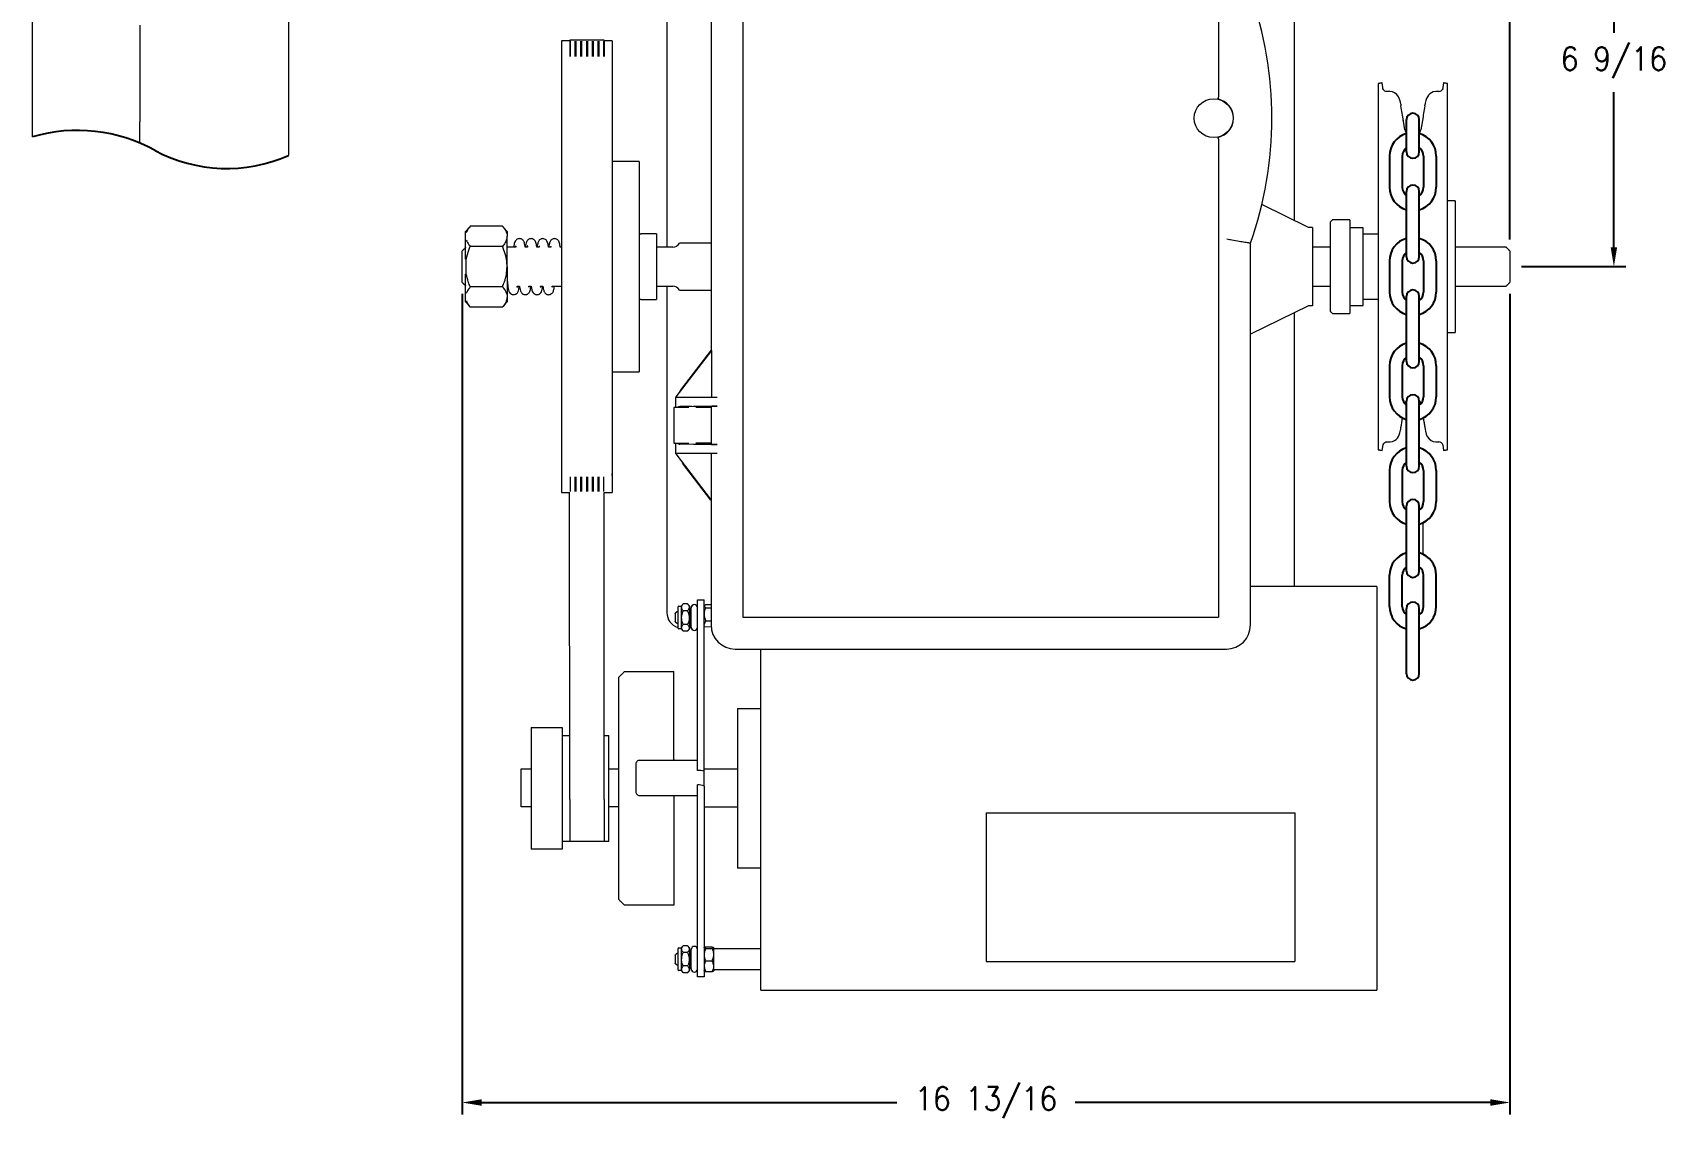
# Model space of a CAD drawing. Extents: x 2.2 to 51.7, y 8.3 to 42.6.
# Drawn here: x 3.73 to 29.89, y 8.32 to 26.03 of the extents above; entities that cross this region are included whole.
import ezdxf

# ---------------------------------------------------------------- set-up
doc = ezdxf.new("R2010")
doc.units = 0
doc.header["$LTSCALE"] = 0.5
doc.header["$MEASUREMENT"] = 0
doc.layers.get('Defpoints').update_dxf_attribs({"linetype": 'CONTINUOUS'})
doc.layers.add('DIM', color=1, linetype='CONTINUOUS')
doc.layers.add('OBJ', color=3, linetype='CONTINUOUS')
doc.styles.add('ROMANS', font='romans.shx', dxfattribs={"width": 0.9, "height": 0.375})
doc.dimstyles.new('GENIE', dxfattribs={"dimscale": 2, "dimtxt": 0.25, "dimasz": 0.156, "dimexe": 0.095, "dimexo": 0.0925, "dimgap": 0.095, "dimtad": 0, "dimtih": 1, "dimtoh": 1, "dimdec": 5, "dimzin": 4, "dimdsep": 46, "dimlunit": 5, "dimtxsty": 'ROMANS', "dimcen": 0.045, "dimadec": 0, "dimazin": 0, "dimtfac": 1, "dimtdec": 5, "dimtofl": 0, "dimtmove": 0, "dimatfit": 3, "dimfxl": 0, "dimfrac": 2, "dimtolj": 1, "dimtzin": 4, "dimarcsym": 0})

# ---------------------------------------------------------------- blocks, each defined once
blk = doc.blocks.new('*D35')
at = {"layer": 'Defpoints', "color": 0}
for p in [(27.409, 41.064), (3.727, 31.198), (27.409, 22.531)]:
    blk.add_point(p, dxfattribs=at)
at = {"layer": 'DIM', "color": 0, "lineweight": -2}
for p, q in [((3.727, 31.383), (3.727, 41.254)), ((27.409, 22.716), (27.409, 41.254)), ((4.039, 41.064), (13.329, 41.064)), ((27.097, 41.064), (17.807, 41.064))]:
    blk.add_line(p, q, dxfattribs=at)
at = {"layer": 'DIM', "color": 0}
for points in [[(4.039, 41.116), (4.039, 41.012), (3.727, 41.064)], [(27.097, 41.116), (27.097, 41.012), (27.409, 41.064)]]:
    blk.add_solid(points, dxfattribs=at)
at = {"layer": 'DIM', "color": 0, "insert": (15.568, 41.064), "char_height": 0.375, "attachment_point": 5, "style": 'ROMANS'}
blk.add_mtext('\\A1;21 TYPICAL\\PMIN. SIDE ROOM', dxfattribs=at)
blk = doc.blocks.new('*D36')
at = {"layer": 'Defpoints', "color": 0}
for p in [(26.927, 28.821), (27.409, 22.279), (29.076, 22.279)]:
    blk.add_point(p, dxfattribs=at)
at = {"layer": 'DIM', "color": 0, "lineweight": -2}
for p, q in [((27.112, 28.821), (29.266, 28.821)), ((29.076, 28.509), (29.076, 26.026)), ((29.076, 22.591), (29.076, 25.074)), ((27.594, 22.279), (29.266, 22.279))]:
    blk.add_line(p, q, dxfattribs=at)
at = {"layer": 'DIM', "color": 0}
for points in [[(29.024, 28.509), (29.128, 28.509), (29.076, 28.821)], [(29.024, 22.591), (29.128, 22.591), (29.076, 22.279)]]:
    blk.add_solid(points, dxfattribs=at)
at = {"layer": 'DIM', "color": 0, "insert": (29.076, 25.55), "char_height": 0.375, "attachment_point": 5, "style": 'ROMANS'}
blk.add_mtext('\\A1;6 9/16', dxfattribs=at)
blk = doc.blocks.new('*D37')
at = {"layer": 'Defpoints', "color": 0}
for p in [(10.613, 22.027), (27.409, 22.027), (10.613, 8.879)]:
    blk.add_point(p, dxfattribs=at)
at = {"layer": 'DIM', "color": 0, "lineweight": -2}
for p, q in [((10.613, 21.842), (10.613, 8.689)), ((27.409, 21.842), (27.409, 8.689)), ((10.925, 8.879), (17.583, 8.879)), ((27.097, 8.879), (20.438, 8.879))]:
    blk.add_line(p, q, dxfattribs=at)
at = {"layer": 'DIM', "color": 0}
for points in [[(10.925, 8.931), (10.925, 8.827), (10.613, 8.879)], [(27.097, 8.931), (27.097, 8.827), (27.409, 8.879)]]:
    blk.add_solid(points, dxfattribs=at)
at = {"layer": 'DIM', "color": 0, "insert": (19.011, 8.879), "char_height": 0.375, "attachment_point": 5, "style": 'ROMANS'}
blk.add_mtext('\\A1;16 13/16', dxfattribs=at)

msp = doc.modelspace()

# ---------------------------------------------------------------- linework, layer by layer
at = {"layer": 'OBJ', "linetype": 'Continuous', "lineweight": 15}
for p, q in [((15.114075, 32.659228), (15.114075, 16.659228)), ((22.739074, 32.659228), (22.739074, 24.996477)), ((13.895065, 28.321928), (13.895065, 22.590622)), ((14.603165, 28.384228), (14.603165, 20.930503)), ((23.958065, 23.016307), (23.958065, 28.321928)), ((12.207265, 25.901122), (12.207265, 18.673533)), ((12.336765, 25.901059), (12.335765, 25.901122)), ((12.336765, 25.909665), (12.336765, 25.645317)), ((12.888765, 25.909665), (12.888765, 25.645317)), ((13.016265, 25.901122), (13.016265, 18.667351)), ((12.207265, 25.894726), (12.207265, 25.8954)), ((12.343266, 25.895903), (12.343266, 25.645317)), ((12.419264, 25.895903), (12.419264, 25.645317)), ((12.435266, 25.895903), (12.435266, 25.645317)), ((12.511264, 25.895903), (12.511264, 25.645317)), ((12.527266, 25.895903), (12.527266, 25.645317)), ((12.603264, 25.895903), (12.603264, 25.645317)), ((12.619266, 25.895903), (12.619266, 25.645317)), ((12.695264, 25.895903), (12.695264, 25.645317)), ((12.711266, 25.895903), (12.711266, 25.645317)), ((12.787264, 25.895903), (12.787264, 25.645317)), ((12.803266, 25.895903), (12.803266, 25.645317)), ((12.879264, 25.895903), (12.879264, 25.645317)), ((25.361265, 25.223622), (25.297066, 25.213453)), ((25.297066, 25.213454), (25.297066, 23.83298)), ((25.297066, 25.213453), (25.297066, 24.091933)), ((25.378956, 25.111929), (25.361265, 25.223622)), ((26.346265, 25.223622), (26.328867, 25.113772)), ((26.410465, 25.213453), (26.346265, 25.223622)), ((26.410465, 19.34379), (26.410465, 25.213454)), ((26.410465, 19.34379), (26.410465, 25.213453)), ((25.479237, 25.086732), (25.435999, 25.086732)), ((25.658547, 24.88431), (25.662942, 24.856685)), ((26.044588, 24.856685), (26.048984, 24.88431)), ((26.271476, 25.086732), (26.228293, 25.086732)), ((25.724329, 24.470827), (25.691064, 24.680855)), ((26.016271, 24.679622), (25.983201, 24.470827)), ((25.751265, 24.427901), (25.744504, 24.43392)), ((25.963026, 24.43392), (25.956265, 24.427902)), ((22.739074, 24.321978), (22.739074, 16.659228)), ((25.297066, 24.091933), (25.297066, 19.34379)), ((13.449265, 23.966122), (13.449265, 20.591122)), ((25.297066, 23.83298), (25.297066, 19.34379)), ((26.533765, 23.33434), (26.533765, 23.067217)), ((24.178368, 22.908588), (23.431307, 23.273871)), ((24.843765, 23.028622), (24.843765, 21.528622)), ((26.533765, 23.067217), (26.533765, 22.389281)), ((10.668065, 22.814547), (10.668065, 22.841122)), ((10.668065, 22.694547), (10.668065, 22.814547)), ((11.258065, 22.928141), (10.743065, 22.928141)), ((11.333065, 22.841122), (11.333065, 22.765761)), ((11.333065, 22.278622), (11.333065, 22.765761)), ((13.729265, 22.803622), (13.729265, 22.517258)), ((24.244203, 22.908588), (24.178368, 22.908588)), ((24.244203, 22.908588), (24.244203, 21.648655)), ((24.533765, 21.558622), (24.533765, 22.998622)), ((25.058765, 21.655121), (25.058765, 22.902122)), ((25.058765, 22.803622), (25.058765, 22.902122)), ((10.613065, 22.278622), (10.613065, 22.530622)), ((10.668065, 22.398622), (10.668065, 22.694547)), ((11.258065, 22.603381), (10.743065, 22.603381)), ((13.729265, 22.517258), (13.729265, 22.039986)), ((23.249984, 16.534228), (23.249984, 22.657357)), ((27.408765, 22.530622), (27.408765, 22.026621)), ((10.613065, 22.026621), (10.613065, 22.278622)), ((10.673065, 22.401), (10.673065, 22.278622)), ((10.673065, 22.278622), (10.673065, 22.158532)), ((11.333065, 22.278622), (11.333065, 21.791482)), ((26.533765, 22.389281), (26.533765, 21.910767)), ((10.668065, 21.862696), (10.668065, 22.158622)), ((13.729265, 22.039986), (13.729265, 21.753622)), ((10.668065, 21.742697), (10.668065, 21.862696)), ((10.668065, 21.716122), (10.668065, 21.742697)), ((11.258065, 21.953862), (10.743065, 21.953862)), ((11.333065, 21.791482), (11.333065, 21.716122)), ((13.895065, 21.966622), (13.895065, 16.733677)), ((25.058765, 21.672816), (25.058765, 21.753622)), ((26.533765, 21.910767), (26.533765, 21.355508)), ((11.258065, 21.629102), (10.743065, 21.629102)), ((24.178368, 21.648655), (23.249984, 21.194713)), ((23.958065, 17.150039), (23.958065, 21.540936)), ((24.244203, 21.648655), (24.178368, 21.648655)), ((26.533765, 21.355508), (26.533765, 21.222903)), ((14.608721, 20.934228), (14.039962, 20.193207)), ((14.147225, 20.33647), (14.605327, 20.93332)), ((14.603661, 20.93332), (14.604358, 20.934228)), ((14.603661, 20.934228), (14.603661, 20.93332)), ((14.607643, 20.934228), (14.603661, 20.934228)), ((14.605327, 20.93332), (14.603661, 20.93332)), ((14.608721, 20.934228), (14.607643, 20.934228)), ((14.608721, 20.934228), (14.608721, 20.184228)), ((14.033165, 20.184228), (14.033165, 20.021728)), ((14.033165, 20.184228), (14.059298, 20.184228)), ((14.039962, 20.193207), (14.039962, 20.184228)), ((14.059298, 20.184228), (14.700986, 20.184228)), ((14.114231, 20.294557), (14.146752, 20.33647)), ((14.146752, 20.335831), (14.114231, 20.293443)), ((14.114231, 20.293443), (14.114231, 20.294557)), ((14.146752, 20.335831), (14.147225, 20.33647)), ((14.146752, 20.33647), (14.146752, 20.335831)), ((14.147225, 20.33647), (14.146752, 20.33647)), ((14.246127, 20.021728), (14.008165, 20.021728)), ((14.103596, 20.035388), (14.700986, 20.041316)), ((14.603165, 20.036973), (14.321064, 20.034228)), ((14.603165, 20.021728), (14.357656, 20.021728)), ((14.607643, 20.039212), (14.603165, 20.036973)), ((14.603165, 20.036973), (14.603165, 19.431483)), ((25.72362, 20.081941), (25.724329, 20.086417)), ((25.744504, 20.123324), (25.751422, 20.129482)), ((25.956108, 20.129481), (25.963026, 20.123324)), ((25.983201, 20.086417), (25.98391, 20.081941)), ((25.658547, 19.672934), (25.662942, 19.700559)), ((26.044588, 19.700559), (26.048984, 19.672934)), ((14.008165, 19.446728), (14.246127, 19.446728)), ((14.033165, 19.446728), (14.033165, 19.284228)), ((14.700986, 19.42714), (14.103596, 19.433068)), ((14.321064, 19.434228), (14.603165, 19.431483)), ((14.603165, 19.446728), (14.357656, 19.446728)), ((14.603165, 19.431483), (14.607643, 19.429243)), ((25.361265, 19.333622), (25.375265, 19.422015)), ((25.435999, 19.470512), (25.479237, 19.470512)), ((26.228293, 19.470512), (26.271476, 19.470512)), ((26.332261, 19.42204), (26.346265, 19.333622)), ((14.059298, 19.284228), (14.033165, 19.284228)), ((14.039454, 19.275862), (14.039454, 19.284228)), ((14.039454, 19.275862), (14.602438, 18.534228)), ((14.700986, 19.284228), (14.059298, 19.284228)), ((14.599772, 18.534228), (14.146752, 19.131003)), ((14.607995, 18.534228), (14.607995, 19.284228)), ((25.297066, 19.34379), (25.361265, 19.333622)), ((26.346265, 19.333622), (26.410465, 19.34379)), ((12.343266, 18.911927), (12.343266, 18.672553)), ((12.419264, 18.911927), (12.419264, 18.672553)), ((12.435266, 18.911927), (12.435266, 18.672553)), ((12.511264, 18.911927), (12.511264, 18.672553)), ((12.527266, 18.911927), (12.527266, 18.672553)), ((12.603264, 18.911927), (12.603264, 18.672553)), ((12.619266, 18.911927), (12.619266, 18.672553)), ((12.695264, 18.911927), (12.695264, 18.672553)), ((12.711266, 18.911927), (12.711266, 18.672553)), ((12.787264, 18.911927), (12.787264, 18.672553)), ((12.803266, 18.911927), (12.803266, 18.672553)), ((12.879264, 18.911927), (12.879264, 18.672553)), ((12.207265, 18.673533), (12.207935, 18.673533)), ((12.207265, 18.672858), (12.207935, 18.673533)), ((12.207265, 18.673533), (12.207265, 18.672858)), ((12.207265, 18.672858), (12.207265, 18.667351)), ((12.207265, 18.667351), (12.207265, 18.661843)), ((12.207265, 18.662518), (12.207265, 18.656122)), ((12.207265, 18.661843), (12.207935, 18.662518)), ((12.336765, 13.736539), (12.335761, 18.656123)), ((12.335765, 18.656122), (12.336765, 18.656184)), ((12.888761, 13.736539), (12.888761, 18.656123)), ((13.016265, 18.667351), (13.016265, 18.656122)), ((14.599772, 18.534228), (14.602438, 18.534228)), ((14.607995, 18.534228), (14.602438, 18.534228)), ((14.603165, 18.534228), (14.603165, 16.534228)), ((25.276065, 17.150039), (25.276065, 11.716844)), ((14.068567, 16.81575), (14.068567, 16.492737)), ((14.126059, 16.835749), (14.126059, 16.472737)), ((14.226064, 16.870716), (14.156059, 16.870716)), ((14.226064, 16.759221), (14.156059, 16.759221)), ((14.256063, 16.835749), (14.256063, 16.472737)), ((14.283463, 16.499743), (14.283463, 16.808743)), ((14.283463, 16.499744), (14.283463, 16.808742)), ((14.386461, 14.203206), (14.386461, 16.937735)), ((14.491065, 14.188999), (14.491065, 16.937735)), ((14.521064, 16.862068), (14.603141, 16.862068)), ((14.521064, 16.810719), (14.603141, 16.810719)), ((14.026064, 16.719243), (14.026064, 16.589243)), ((14.226064, 16.542747), (14.156059, 16.542747)), ((14.256063, 16.500779), (14.283463, 16.500779)), ((14.49848, 16.507269), (14.605369, 16.509945)), ((14.521064, 16.602893), (14.603141, 16.602893)), ((15.114075, 16.659228), (22.739074, 16.659228)), ((14.226064, 16.43777), (14.156059, 16.43777)), ((14.989075, 16.148319), (22.864075, 16.148319)), ((15.401065, 10.680038), (15.401065, 16.148319)), ((14.006859, 14.380281), (14.006859, 15.79004)), ((13.116864, 15.690039), (13.116864, 14.933137)), ((15.026061, 15.19504), (15.026061, 12.63504)), ((13.116864, 14.933137), (13.116864, 12.14004)), ((11.716258, 14.890039), (11.716258, 14.24851)), ((12.216261, 14.890039), (12.216261, 14.24851)), ((12.335761, 14.765038), (12.336765, 14.764977)), ((12.966266, 13.065038), (12.966266, 14.765038)), ((15.401064, 10.680036), (15.401064, 14.828609)), ((11.56106, 13.7491), (11.56106, 14.22754)), ((11.716258, 14.24851), (11.716258, 12.94004)), ((12.216261, 14.24851), (12.216261, 12.94004)), ((13.396067, 14.304245), (13.396067, 13.8709)), ((14.386461, 14.364016), (13.456066, 14.364016)), ((14.006859, 14.380281), (14.006859, 14.364016)), ((14.491065, 14.22754), (15.026061, 14.22754)), ((14.491065, 13.954894), (14.491065, 14.188999)), ((13.396067, 13.8709), (13.396067, 13.861784)), ((14.386461, 10.892344), (14.386461, 13.969173)), ((14.491065, 13.950334), (14.491065, 13.954894)), ((14.491065, 13.950334), (14.491065, 10.892344)), ((11.56106, 13.61771), (11.56106, 13.7491)), ((11.716258, 13.61771), (11.56106, 13.61771)), ((12.336765, 13.736539), (12.336765, 13.065038)), ((12.888761, 13.736539), (12.888761, 13.065038)), ((13.116864, 13.61771), (12.966266, 13.61771)), ((13.456066, 13.802012), (14.386461, 13.802012)), ((14.006859, 13.802012), (14.006859, 12.040038)), ((14.491065, 13.61771), (15.026061, 13.61771)), ((19.013565, 13.521136), (23.963565, 13.521136)), ((19.013565, 13.521136), (19.013565, 13.044237)), ((23.963565, 13.521136), (23.963565, 13.044237)), ((12.336765, 13.065102), (12.335761, 13.065038)), ((19.013565, 13.044237), (19.013565, 11.137929)), ((23.963565, 13.044237), (23.963565, 11.137929)), ((25.276065, 11.716844), (25.276065, 10.680038)), ((14.068567, 11.337342), (14.068567, 11.176536)), ((14.126059, 11.357342), (14.126059, 11.176623)), ((14.226064, 11.39234), (14.156059, 11.39234)), ((14.226064, 11.284901), (14.156059, 11.284901)), ((14.256063, 11.357342), (14.256063, 11.176623)), ((14.283463, 11.021336), (14.283463, 11.330334)), ((14.521064, 11.374726), (14.617061, 11.374726)), ((14.521064, 11.349363), (14.617061, 11.349363)), ((14.64706, 11.247552), (14.64706, 11.357342)), ((14.026064, 11.240836), (14.026064, 11.110834)), ((14.068567, 11.176536), (14.068567, 11.014329)), ((14.126059, 11.176623), (14.126059, 10.994329)), ((14.226064, 11.068396), (14.156059, 11.068396)), ((14.256063, 11.176623), (14.256063, 10.994329)), ((14.521064, 11.150474), (14.617061, 11.150474)), ((14.64706, 10.994329), (14.64706, 11.247552)), ((14.226064, 10.959331), (14.156059, 10.959331)), ((14.521064, 10.976945), (14.617061, 10.976945))]:
    msp.add_line(p, q, dxfattribs=at)
at = {"layer": 'OBJ', "lineweight": 15}
for p, q in [((7.826531, 28.325924), (7.826531, 24.061712)), ((3.72652, 24.361387), (3.72652, 26.820593)), ((5.446532, 26.151078), (5.446532, 24.599799)), ((5.446532, 24.25986), (5.446532, 24.599799)), ((26.018515, 17.668185), (26.018515, 18.174442))]:
    msp.add_line(p, q, dxfattribs=at)
at = {"layer": 'OBJ'}
for p, q in [((25.751265, 24.118813), (25.751265, 24.636464)), ((25.956265, 24.118813), (25.956265, 24.636464)), ((25.478765, 24.051313), (25.478765, 23.551313)), ((25.683765, 24.051313), (25.683765, 23.551313)), ((26.023765, 24.051313), (26.023765, 23.551313)), ((26.228765, 24.051313), (26.228765, 23.551313)), ((25.751265, 22.438813), (25.751265, 23.483813)), ((25.956265, 22.438813), (25.956265, 23.483813)), ((25.478765, 22.371313), (25.478765, 21.871313)), ((25.683765, 22.371313), (25.683765, 21.871313)), ((26.023765, 22.371313), (26.023765, 21.871313)), ((26.228765, 22.371313), (26.228765, 21.871313)), ((25.751265, 20.758813), (25.751265, 21.803813)), ((25.956265, 20.758813), (25.956265, 21.803813)), ((25.478765, 20.691313), (25.478765, 20.191313)), ((25.683765, 20.691313), (25.683765, 20.191313)), ((26.023765, 20.691313), (26.023765, 20.191313)), ((26.228765, 20.691313), (26.228765, 20.191313)), ((25.751265, 19.078813), (25.751265, 20.123813)), ((25.956265, 19.078813), (25.956265, 20.123813)), ((25.478765, 19.011313), (25.478765, 18.588622)), ((25.683765, 19.011313), (25.683765, 18.588622)), ((26.023765, 19.011313), (26.023765, 18.588622)), ((26.228765, 19.011313), (26.228765, 18.588622)), ((25.478765, 18.588622), (25.478765, 18.511313)), ((25.683765, 18.588622), (25.683765, 18.511313)), ((26.023765, 18.588622), (26.023765, 18.511313)), ((26.228765, 18.588622), (26.228765, 18.511313)), ((25.751265, 17.398813), (25.751265, 18.443813)), ((25.956265, 17.398813), (25.956265, 18.443813)), ((25.478765, 16.831313), (25.478765, 17.331313)), ((25.683765, 16.831313), (25.683765, 17.331313)), ((26.023765, 16.831313), (26.023765, 17.331313)), ((26.228765, 16.831313), (26.228765, 17.331313)), ((25.751265, 15.753813), (25.751265, 16.798813)), ((25.956265, 15.753813), (25.956265, 16.798813))]:
    msp.add_line(p, q, dxfattribs=at)
at = {"layer": 'OBJ', "linetype": 'Continuous', "lineweight": 15, "flags": 128}
for points in [[(25.436064, 25.08782), (25.422393, 25.088144), (25.405234, 25.094677), (25.392954, 25.103739), (25.384596, 25.11351), (25.379434, 25.122536), (25.376815, 25.12914), (25.375906, 25.132145), (25.375493, 25.133743), (25.375227, 25.134897), (25.375103, 25.135494), (25.375108, 25.135466)], [(25.658544, 24.884343), (25.653269, 24.914059), (25.638834, 24.965821), (25.622276, 25.000992), (25.594998, 25.037057), (25.560053, 25.064562), (25.526654, 25.079436), (25.486966, 25.086542), (25.479231, 25.085885)], [(26.228307, 25.085741), (26.220164, 25.086522), (26.181564, 25.079651), (26.15011, 25.066079), (26.124117, 25.047901), (26.102831, 25.026242), (26.085593, 25.00157), (26.071397, 24.972733), (26.060412, 24.940018), (26.051427, 24.899056), (26.048986, 24.884343)], [(25.479243, 19.471501), (25.487366, 19.470722), (25.525966, 19.477593), (25.557421, 19.491164), (25.583414, 19.509343), (25.604699, 19.531002), (25.621937, 19.555674), (25.636134, 19.584511), (25.647119, 19.617226), (25.656103, 19.658188), (25.658544, 19.672901)], [(26.019867, 19.855106), (26.030252, 19.790317), (26.044588, 19.700559)], [(26.048986, 19.672901), (26.054261, 19.643185), (26.068696, 19.591423), (26.085254, 19.556252), (26.112533, 19.520186), (26.147478, 19.492682), (26.180876, 19.477808), (26.220565, 19.470702), (26.228318, 19.471361)], [(25.375183, 19.422187), (25.375129, 19.421878), (25.37546, 19.423362), (25.375991, 19.425406), (25.376997, 19.428647), (25.380636, 19.437149), (25.388214, 19.448474), (25.403517, 19.461565), (25.42281, 19.469189), (25.43607, 19.469551)], [(25.378942, 19.445317), (25.377855, 19.438385), (25.3753, 19.423083)]]:
    msp.add_lwpolyline(points, dxfattribs=at)
at = {"layer": 'OBJ', "linetype": 'Continuous', "lineweight": 15}
msp.add_circle((22.661584, 24.659228), 0.3125, dxfattribs=at)
for centre, radius, start, end in [((17.58222, 24.659228), 6.010909, 340.5466288, 19.4533712), ((26.273219, 25.147982), 0.060511, 268.149625, 345.5508129), ((22.661584, 24.659228), 0.31504, 282.5866872, 77.4133128), ((-0.142942, 20.659751), 26.144941, 8.7108336, 9.2374086), ((43.692982, 21.947972), 17.886486, 170.640957, 171.4106626), ((25.78606, 24.480604), 0.0625, 189, 228.3263491), ((25.921471, 24.480604), 0.0625, 311.6736509, 351), ((13.480515, 22.834872), 0.03125, 180, 270), ((13.988065, 22.715622), 0.125, 270, 330), ((13.480515, 21.722372), 0.03125, 90, 180), ((13.988065, 21.841622), 0.125, 30, 90), ((25.78606, 20.07664), 0.0625, 131.6736509, 171), ((25.921471, 20.07664), 0.0625, 9, 48.3263491), ((18.891372, 20.837474), 6.866312, 350.4709899, 351.7768324), ((-72.532967, 35.478155), 99.455363, 350.8720354, 350.96220388), ((34.309192, 21.059735), 8.375586, 188.2666971, 189.3376575), ((26.273231, 19.409169), 0.06052, 12.081705, 91.8483837), ((14.088562, 16.81575), 0.02, 90, 180), ((14.334962, 16.808743), 0.0515, 0, 180), ((14.334962, 16.808743), 0.0515, 118.5704506, 180), ((14.145065, 16.733678), 0.25, 180, 252.1816636), ((14.088562, 16.492737), 0.02, 180, 270), ((14.334962, 16.499743), 0.0515, 180, 241.5933844), ((14.334962, 16.499743), 0.0515, 180, 0), ((14.989075, 16.534228), 0.385909, 180, 270), ((22.864075, 16.534228), 0.385909, 270, 0), ((13.455943, 14.30414), 0.059876, 89.8823036, 179.8999145), ((14.403183, 13.934122), 0.269603, 70.9756734, 93.5559462), ((14.402819, 13.698723), 0.270944, 70.992058, 93.6143477), ((13.455943, 13.861888), 0.059876, 180.1000855, 270.1176964), ((14.088562, 11.337342), 0.02, 90, 180), ((14.334962, 11.330335), 0.0515, 0, 180), ((14.088562, 11.014329), 0.02, 180, 270), ((14.334962, 11.021335), 0.0515, 180, 0)]:
    msp.add_arc(centre, radius, start, end, dxfattribs=at)
at = {"layer": 'OBJ'}
for centre, radius, start, end in [((25.853765, 24.636464), 0.1025, 0, 180), ((4.443241, 21.883178), 2.579769, 61.097746, 106.1303566), ((25.853765, 24.051313), 0.375, 105.8627163, 180), ((25.853765, 24.051313), 0.375, 0, 74.1372837), ((6.83973, 26.278418), 2.426429, 241.7187298, 293.9969899), ((25.853765, 24.051313), 0.17, 127.0808356, 180), ((25.853765, 24.118813), 0.1025, 180, 0), ((25.853765, 24.051313), 0.17, 0, 52.9191644), ((25.853765, 23.551313), 0.375, 180, 254.1372837), ((25.853765, 23.551313), 0.17, 180, 232.9191644), ((25.853765, 23.483813), 0.1025, 0, 180), ((25.853765, 23.551313), 0.375, 285.8627163, 0), ((25.853765, 23.551313), 0.17, 307.0808356, 0), ((25.853765, 22.371313), 0.375, 105.8627163, 180), ((25.853765, 22.371313), 0.17, 127.0808356, 180), ((25.853765, 22.371313), 0.375, 0, 74.1372837), ((25.853765, 22.371313), 0.17, 0, 52.9191644), ((25.853765, 22.438813), 0.1025, 180, 0), ((25.853765, 21.871313), 0.375, 180, 254.1372837), ((25.853765, 21.871313), 0.17, 180, 232.9191644), ((25.853765, 21.803813), 0.1025, 0, 180), ((25.853765, 21.871313), 0.375, 285.8627163, 0), ((25.853765, 21.871313), 0.17, 307.0808356, 0), ((25.853765, 20.691313), 0.375, 105.8627163, 180), ((25.853765, 20.691313), 0.375, 0, 74.1372837), ((25.853765, 20.691313), 0.17, 127.0808356, 180), ((25.853765, 20.758813), 0.1025, 180, 0), ((25.853765, 20.691313), 0.17, 0, 52.9191644), ((25.853765, 20.191313), 0.375, 180, 254.1372837), ((25.853765, 20.191313), 0.17, 180, 232.9191644), ((25.853765, 20.123813), 0.1025, 0, 180), ((25.853765, 20.191313), 0.375, 285.8627163, 0), ((25.853765, 20.191313), 0.17, 307.0808356, 0), ((25.853765, 19.011313), 0.375, 105.8627163, 180), ((25.853765, 19.011313), 0.375, 0, 74.1372837), ((25.853765, 19.011313), 0.17, 127.0808356, 180), ((25.853765, 19.011313), 0.17, 0, 52.9191644), ((25.853765, 19.078813), 0.1025, 180, 0), ((25.853765, 18.511313), 0.375, 180, 254.1372837), ((25.853765, 18.511313), 0.17, 180, 232.9191644), ((25.853765, 18.443813), 0.1025, 0, 180), ((25.853765, 18.511313), 0.375, 285.8627163, 0), ((25.853765, 18.511313), 0.17, 307.0808356, 0), ((25.853765, 17.331313), 0.375, 105.8627163, 180), ((25.853765, 17.331313), 0.375, 0, 74.1372837), ((25.853765, 17.331313), 0.17, 127.0808356, 180), ((25.853765, 17.398813), 0.1025, 180, 0), ((25.853765, 17.331313), 0.17, 0, 52.9191644), ((25.853765, 16.831313), 0.375, 180, 254.1372837), ((25.853765, 16.831313), 0.17, 180, 232.9191644), ((25.853765, 16.798813), 0.1025, 0, 180), ((25.853765, 16.831313), 0.375, 285.8627163, 0), ((25.853765, 16.831313), 0.17, 307.0808356, 0), ((25.853765, 15.753813), 0.1025, 180, 0)]:
    msp.add_arc(centre, radius, start, end, dxfattribs=at)
at = {"layer": 'OBJ', "linetype": 'Continuous', "lineweight": 15}
for centre, major_axis, ratio, start_param, end_param in [((14.153165, 20.342452), (0.124992, 0.166179), 0.008384536, 1.869457154, 2.692490846), ((14.153165, 20.034226), (0.142, 0), 0.008726868, 0.001044726, 1.927383421), ((14.982586, 20.039155), (0.375, 0), 0.008726868, 2.420268055, 3.124139361), ((14.982586, 19.429301), (0.375, 0), 0.008726868, 3.159045946, 3.862917252), ((14.153165, 19.124311), (-0.124992, 0.167957), 0.008359396, 0.439495111, 1.262528803), ((15.798057, 22.278622), (3.587959, 3.619741), 0.03939763, 3.082542074, 3.101866948), ((15.798057, 22.278622), (3.587959, 3.619741), 0.03939763, 3.101866948, 3.121191823)]:
    msp.add_ellipse(centre, major_axis=major_axis, ratio=ratio, start_param=start_param, end_param=end_param, dxfattribs=at)
for points in [[(12.335765, 25.901122), (12.207265, 25.901122)], [(12.888765, 25.909665), (12.336765, 25.909665)], [(13.016265, 25.901122), (12.888765, 25.901122)], [(13.016994, 25.624953), (13.017127, 25.594531)], [(25.361265, 25.223622), (25.297066, 25.213454)], [(26.410465, 25.213454), (26.346265, 25.223622)], [(22.739074, 24.996477), (22.738964, 24.995474)], [(22.738964, 24.322981), (22.739074, 24.321978)], [(13.174265, 23.966122), (13.024265, 23.966122)], [(13.299265, 23.966122), (13.174265, 23.966122)], [(13.449265, 23.966122), (13.299265, 23.966122)], [(26.533765, 23.33434), (26.410465, 23.336493)], [(24.563765, 23.028622), (24.533765, 22.998622)], [(24.843765, 23.028622), (24.563765, 23.028622)], [(10.743065, 22.928141), (10.668065, 22.841122)], [(11.333065, 22.841122), (11.258065, 22.928141)], [(13.729265, 22.803622), (13.480515, 22.803622)], [(25.058765, 22.902122), (24.843765, 22.902122)], [(25.297066, 22.802122), (25.058765, 22.802122)], [(10.668065, 22.585622), (10.613065, 22.530622)], [(11.472932, 22.590622), (11.333065, 22.590622)], [(11.660454, 22.590622), (11.622065, 22.590622)], [(11.848, 22.590622), (11.80948, 22.590622)], [(12.036412, 22.590622), (11.996968, 22.590622)], [(12.207265, 22.590622), (12.184491, 22.590622)], [(13.988065, 22.590622), (13.729265, 22.590622)], [(14.603165, 22.653122), (14.096318, 22.653122)], [(23.249984, 22.657357), (23.245506, 22.658124)], [(24.533765, 22.590622), (24.244203, 22.590622)], [(27.348765, 22.590622), (26.533765, 22.590622)], [(27.408765, 22.530622), (27.348765, 22.590622)], [(10.613065, 22.026621), (10.668065, 21.971622)], [(27.348765, 21.966622), (27.408765, 22.026621)], [(10.668065, 21.716122), (10.743065, 21.629102)], [(11.258065, 21.629102), (11.333065, 21.716122)], [(11.493238, 21.966622), (11.532088, 21.966622)], [(11.681088, 21.966622), (11.719625, 21.966622)], [(11.868469, 21.966622), (11.907178, 21.966622)], [(12.055986, 21.966622), (12.207265, 21.966622)], [(13.480515, 21.753622), (13.729265, 21.753622)], [(13.729265, 21.966622), (13.988065, 21.966622)], [(14.096318, 21.904122), (14.603165, 21.904122)], [(24.244203, 21.966622), (24.533765, 21.966622)], [(25.058765, 21.755122), (25.297066, 21.755122)], [(26.533765, 21.966622), (27.348765, 21.966622)], [(24.533765, 21.558622), (24.563765, 21.528622)], [(24.563765, 21.528622), (24.843765, 21.528622)], [(24.843765, 21.655121), (25.058765, 21.655121)], [(26.410465, 21.220751), (26.533765, 21.222903)], [(13.024265, 20.591122), (13.174265, 20.591122)], [(13.174265, 20.591122), (13.299265, 20.591122)], [(13.299265, 20.591122), (13.449265, 20.591122)], [(14.008165, 20.021728), (14.008165, 19.446728)], [(25.297066, 19.34379), (25.361265, 19.333621)], [(26.346265, 19.333621), (26.410465, 19.34379)], [(13.017127, 18.964785), (13.016994, 18.934723)], [(13.016994, 18.932291), (13.017127, 18.962713)], [(12.207265, 18.656122), (12.335765, 18.656122)], [(12.888765, 18.656122), (13.016265, 18.656122)], [(25.276065, 17.150039), (23.249984, 17.150039)], [(14.026064, 16.719243), (14.056064, 16.749243)], [(14.056064, 16.749243), (14.068567, 16.749243)], [(14.08856, 16.835749), (14.126059, 16.835749)], [(14.126059, 16.835749), (14.157974, 16.872979)], [(14.224149, 16.872979), (14.256063, 16.835749)], [(14.256063, 16.773243), (14.283463, 16.773243)], [(14.386461, 16.937735), (14.491065, 16.937735)], [(14.491065, 16.835749), (14.502657, 16.849275)], [(14.056064, 16.559243), (14.026064, 16.589243)], [(14.068567, 16.559243), (14.056064, 16.559243)], [(14.126059, 16.472737), (14.08856, 16.472737)], [(14.157974, 16.435509), (14.126059, 16.472737)], [(14.256063, 16.472737), (14.224149, 16.435509)], [(13.116864, 15.690039), (13.216859, 15.79004)], [(13.216859, 15.79004), (14.006859, 15.79004)], [(15.026061, 15.19504), (15.401065, 15.19504)], [(11.716258, 14.890039), (12.216261, 14.890039)], [(12.216261, 14.765038), (12.335761, 14.765038)], [(12.888761, 14.765038), (12.966266, 14.765038)], [(11.56106, 14.22754), (11.716258, 14.22754)], [(12.966266, 14.22754), (13.116864, 14.22754)], [(12.216261, 12.94004), (11.716258, 12.94004)], [(12.335761, 13.065038), (12.216261, 13.065038)], [(12.888761, 13.065038), (12.336765, 13.065038)], [(12.427759, 13.065038), (12.426764, 13.065038)], [(12.519766, 13.065038), (12.518761, 13.065038)], [(12.611763, 13.065038), (12.610759, 13.065038)], [(12.703761, 13.065038), (12.702766, 13.065038)], [(12.795759, 13.065038), (12.794764, 13.065038)], [(12.966266, 13.065038), (12.886761, 13.065038)], [(15.401064, 12.63504), (15.026061, 12.63504)], [(13.216859, 12.040038), (13.116864, 12.14004)], [(14.006859, 12.040038), (13.216859, 12.040038)], [(14.026064, 11.240836), (14.056064, 11.270835)], [(14.056064, 11.270835), (14.068567, 11.270835)], [(14.08856, 11.357342), (14.126059, 11.357342)], [(14.126059, 11.357342), (14.155627, 11.391833)], [(14.226449, 11.391896), (14.256063, 11.357342)], [(14.256063, 11.294835), (14.283463, 11.294835)], [(14.491065, 11.357342), (14.499297, 11.366944)], [(14.640546, 11.364943), (14.64706, 11.357342)], [(14.64706, 11.345836), (15.401064, 11.345836)], [(14.056064, 11.080835), (14.026064, 11.110834)], [(14.068567, 11.080835), (14.056064, 11.080835)], [(14.126059, 10.994329), (14.08856, 10.994329)], [(14.155627, 10.959838), (14.126059, 10.994329)], [(14.256063, 10.994329), (14.226449, 10.959774)], [(14.283463, 11.056836), (14.256063, 11.056836)], [(14.499297, 10.984726), (14.491065, 10.994329)], [(14.617061, 10.976945), (14.64018, 10.987042)], [(14.64706, 10.994329), (14.640546, 10.986728)], [(15.401064, 11.005834), (14.64706, 11.005834)], [(19.013565, 11.137929), (23.963565, 11.137929)], [(14.491065, 10.892344), (14.386461, 10.892344)], [(15.401065, 10.680038), (25.276065, 10.680038)]]:
    msp.add_open_spline(points, degree=1, dxfattribs=at)
for points, knots in [([(22.730236, 24.966697), (22.73025, 24.966698), (22.730412, 24.966712), (22.730962, 24.967317), (22.732288, 24.970445), (22.734338, 24.976982), (22.736679, 24.985639), (22.738203, 24.992196), (22.738964, 24.995474)], [0, 0, 0, 0, 0.011627926, 0.133711073, 0.350865677, 0.567403463, 0.783696912, 1, 1, 1, 1]), ([(22.738964, 24.322981), (22.738203, 24.326259), (22.736679, 24.332816), (22.734338, 24.341474), (22.732288, 24.34801), (22.730962, 24.351138), (22.730412, 24.351745), (22.73025, 24.351758), (22.730236, 24.351759)], [0, 0, 0, 0, 0.216302329, 0.432600355, 0.649133359, 0.866289457, 0.988372175, 1, 1, 1, 1]), ([(10.743065, 22.928141), (10.72953, 22.911635), (10.702299, 22.878428), (10.68678, 22.843386), (10.678974, 22.825761)], [0, 0, 0, 0, 0.497036896, 1, 1, 1, 1]), ([(11.258065, 22.928141), (11.277765, 22.902893), (11.317884, 22.851478), (11.332922, 22.795318), (11.333062, 22.766525), (11.333065, 22.765761)], [0, 0, 0, 0, 0.48434133, 0.986328446, 1, 1, 1, 1]), ([(11.333065, 22.765761), (11.330211, 22.743032), (11.324401, 22.696753), (11.290762, 22.642943), (11.265434, 22.612298), (11.258065, 22.603381)], [0, 0, 0, 0, 0.406291227, 0.827266602, 1, 1, 1, 1]), ([(10.678974, 22.705761), (10.691146, 22.680251), (10.707811, 22.645323), (10.735578, 22.612288), (10.743065, 22.603381)], [0, 0, 0, 0, 0.730376571, 1, 1, 1, 1]), ([(10.678974, 22.398622), (10.690745, 22.448266), (10.707314, 22.518143), (10.735038, 22.584243), (10.743065, 22.603381)], [0, 0, 0, 0, 0.710455289, 1, 1, 1, 1]), ([(11.333065, 22.278622), (11.332985, 22.28606), (11.332463, 22.334725), (11.320146, 22.425543), (11.290148, 22.525878), (11.265996, 22.584222), (11.258065, 22.603381)], [0, 0, 0, 0, 0.066532389, 0.435282828, 0.814549778, 1, 1, 1, 1]), ([(11.62222, 22.590622), (11.621748, 22.594014), (11.618964, 22.613438), (11.613663, 22.643951), (11.607983, 22.668297), (11.596942, 22.691501), (11.581053, 22.710603), (11.558325, 22.723939), (11.534742, 22.728638), (11.511944, 22.726272), (11.492896, 22.718641), (11.47635, 22.706177), (11.460297, 22.685808), (11.451378, 22.662209), (11.444258, 22.633209), (11.440292, 22.604751), (11.438323, 22.590622)], [0.5874996012, 0.5874996012, 0.5874996012, 0.5874996012, 0.5988340566, 0.6536673733, 0.704271159, 0.7273628916, 0.7504638084, 0.7731543658, 0.7917860711, 0.8073673853, 0.8241699786, 0.8421712611, 0.8607001107, 0.9017836145, 0.9512362747, 1, 1, 1, 1]), ([(11.470193, 22.611443), (11.469954, 22.611334), (11.469402, 22.611082), (11.471242, 22.602093), (11.472604, 22.593979), (11.473137, 22.590622)], [0, 0, 0, 0, 0.01923108887, 0.04429972467, 0.05979871445, 0.05979871445, 0.05979871445, 0.05979871445]), ([(11.80973, 22.590622), (11.808775, 22.597537), (11.805533, 22.619629), (11.799642, 22.650899), (11.793577, 22.674529), (11.779072, 22.699488), (11.759286, 22.717387), (11.736137, 22.726786), (11.712329, 22.728438), (11.691199, 22.723669), (11.673147, 22.714032), (11.658279, 22.700018), (11.645094, 22.679855), (11.637362, 22.656726), (11.630828, 22.628072), (11.627413, 22.601688), (11.625981, 22.590622)], [0.5878879967, 0.5878879967, 0.5878879967, 0.5878879967, 0.6110412615, 0.6650294684, 0.7145099553, 0.737354848, 0.7608415332, 0.7820129429, 0.7987661875, 0.8147618945, 0.8321116136, 0.8504205135, 0.8692777543, 0.9121319384, 0.9631462529, 1, 1, 1, 1]), ([(11.657783, 22.611415), (11.657526, 22.611663), (11.656482, 22.612671), (11.658149, 22.605808), (11.659805, 22.5961), (11.660659, 22.590622)], [0, 0, 0, 0, 0.0085187497, 0.03456395316, 0.0598172847, 0.0598172847, 0.0598172847, 0.0598172847]), ([(11.997223, 22.590622), (11.995794, 22.601038), (11.992105, 22.625667), (11.985696, 22.657003), (11.978681, 22.681452), (11.959445, 22.707544), (11.937188, 22.722393), (11.913732, 22.728364), (11.890464, 22.727088), (11.870907, 22.720237), (11.853858, 22.708581), (11.831402, 22.682041), (11.824674, 22.654931), (11.817341, 22.622632), (11.814444, 22.598462), (11.813505, 22.590622)], [0.5881571986, 0.5881571986, 0.5881571986, 0.5881571986, 0.6229608725, 0.6760735789, 0.7243250237, 0.7472852502, 0.7704206513, 0.7898246954, 0.8055376059, 0.8221309357, 0.8399716822, 0.8584505835, 0.9223109819, 0.97479732, 1, 1, 1, 1]), ([(11.844962, 22.611971), (11.844876, 22.611332), (11.844661, 22.609745), (11.846662, 22.598704), (11.848019, 22.590622)], [0, 0, 0, 0, 0.02413698708, 0.05991960366, 0.05991960366, 0.05991960366, 0.05991960366]), ([(12.184746, 22.590622), (12.183317, 22.601038), (12.179628, 22.625667), (12.173219, 22.657003), (12.166204, 22.681452), (12.146968, 22.707544), (12.124712, 22.722393), (12.101255, 22.728364), (12.077988, 22.727088), (12.05843, 22.720237), (12.041381, 22.708581), (12.018926, 22.682041), (12.012198, 22.654931), (12.004865, 22.622632), (12.001968, 22.598462), (12.001028, 22.590622)], [0.5881571986, 0.5881571986, 0.5881571986, 0.5881571986, 0.6229608725, 0.6760735789, 0.7243250237, 0.7472852502, 0.7704206513, 0.7898246954, 0.8055376059, 0.8221309357, 0.8399716822, 0.8584505835, 0.9223109819, 0.97479732, 1, 1, 1, 1]), ([(12.035775, 22.606396), (12.035376, 22.60639), (12.033903, 22.606369), (12.035239, 22.5982), (12.036356, 22.590622)], [0, 0, 0, 0, 0.0554706337, 0.2052195464, 0.2052195464, 0.2052195464, 0.2052195464]), ([(22.870563, 22.723487), (22.870993, 22.72341), (22.898161, 22.718594), (22.967166, 22.706409), (23.071161, 22.688218), (23.165954, 22.671797), (23.231132, 22.660587), (23.240714, 22.658945), (23.245506, 22.658124)], [0, 0, 0, 0, 0.002242651, 0.14161947, 0.359137036, 0.573674994, 0.786813019, 1, 1, 1, 1]), ([(10.668065, 22.398622), (10.670092, 22.398622), (10.673727, 22.398622), (10.677365, 22.398622), (10.678974, 22.398622)], [0, 0, 0, 0, 0.557490421, 1, 1, 1, 1]), ([(11.258065, 21.953862), (11.269208, 21.981358), (11.295572, 22.046413), (11.325965, 22.154821), (11.330679, 22.237008), (11.333065, 22.278622)], [0, 0, 0, 0, 0.265459988, 0.628076961, 1, 1, 1, 1]), ([(10.678974, 22.158622), (10.677365, 22.158622), (10.673727, 22.158622), (10.670092, 22.158622), (10.668065, 22.158622)], [0, 0, 0, 0, 0.442509579, 1, 1, 1, 1]), ([(10.743065, 21.953862), (10.731698, 21.981326), (10.704263, 22.047614), (10.688315, 22.11762), (10.678974, 22.158622)], [0, 0, 0, 0, 0.414308513, 1, 1, 1, 1]), ([(11.333065, 22.075857), (11.334389, 22.061903), (11.337622, 22.027835), (11.341783, 21.986749), (11.346083, 21.953292), (11.35139, 21.920305), (11.360663, 21.883227), (11.376801, 21.856533), (11.392956, 21.843043), (11.40624, 21.835604), (11.421814, 21.830413), (11.442361, 21.828566), (11.463313, 21.833404), (11.478899, 21.841753), (11.493541, 21.853353), (11.505657, 21.87015), (11.51712, 21.898713), (11.523193, 21.930013), (11.526826, 21.95584), (11.528342, 21.966622)], [0, 0, 0, 0, 0.067169994, 0.163983041, 0.233607125, 0.293356212, 0.404351128, 0.504835349, 0.535215136, 0.554017874, 0.577024215, 0.608151319, 0.646497959, 0.668574965, 0.693808958, 0.755353673, 0.819665357, 0.924720924, 1, 1, 1, 1]), ([(10.743065, 21.953862), (10.72953, 21.937357), (10.702299, 21.904149), (10.68678, 21.869107), (10.678974, 21.851482)], [0, 0, 0, 0, 0.497038038, 1, 1, 1, 1]), ([(10.678974, 21.731482), (10.691146, 21.705972), (10.707811, 21.671045), (10.735578, 21.63801), (10.743065, 21.629102)], [0, 0, 0, 0, 0.730375267, 1, 1, 1, 1]), ([(11.258065, 21.953862), (11.277765, 21.928614), (11.317884, 21.877197), (11.332922, 21.821045), (11.333062, 21.792246), (11.333065, 21.791482)], [0, 0, 0, 0, 0.484341673, 0.986327487, 1, 1, 1, 1]), ([(11.333065, 21.791482), (11.330211, 21.768754), (11.324401, 21.722475), (11.290762, 21.668665), (11.265434, 21.638019), (11.258065, 21.629102)], [0, 0, 0, 0, 0.406290297, 0.827265754, 1, 1, 1, 1]), ([(11.497563, 21.942828), (11.497616, 21.942856), (11.497797, 21.942953), (11.495693, 21.95133), (11.494086, 21.960633), (11.493175, 21.966622)], [0, 0, 0, 0, 0.0260954885, 0.0883926213, 0.1637616511, 0.1637616511, 0.1637616511, 0.1637616511]), ([(11.531891, 21.966622), (11.533243, 21.956153), (11.53691, 21.931154), (11.543773, 21.898389), (11.555249, 21.871606), (11.565828, 21.85621), (11.575629, 21.846861), (11.583421, 21.841475), (11.590681, 21.837282), (11.602712, 21.832176), (11.620892, 21.828735), (11.639824, 21.83035), (11.656724, 21.836337), (11.673491, 21.846129), (11.691472, 21.865533), (11.702977, 21.893056), (11.710587, 21.930071), (11.713942, 21.95035), (11.715937, 21.966502), (11.715952, 21.966622)], [0.5847981284, 0.5847981284, 0.5847981284, 0.5847981284, 0.6210419656, 0.6774405783, 0.7086689484, 0.7341712315, 0.7527624971, 0.7594309784, 0.7644372847, 0.7746763955, 0.789120427, 0.8075868458, 0.8181193898, 0.8298427217, 0.8585363167, 0.9085827847, 0.9500201217, 0.9996275618, 1, 1, 1, 1]), ([(11.684905, 21.943263), (11.685012, 21.943099), (11.686382, 21.941016), (11.683409, 21.951383), (11.681256, 21.963561), (11.680766, 21.966622)], [0, 0, 0, 0, 0.00404383889, 0.05140699562, 0.06619969705, 0.06619969705, 0.06619969705, 0.06619969705]), ([(11.719402, 21.966622), (11.720376, 21.959124), (11.722765, 21.942266), (11.727505, 21.915398), (11.735644, 21.886246), (11.747072, 21.863795), (11.759931, 21.849521), (11.770165, 21.841572), (11.784118, 21.834365), (11.800292, 21.829739), (11.82198, 21.828887), (11.843568, 21.835529), (11.868279, 21.851281), (11.885467, 21.876774), (11.896119, 21.917613), (11.90056, 21.944751), (11.902952, 21.963521), (11.903347, 21.966622)], [0.5856141406, 0.5856141406, 0.5856141406, 0.5856141406, 0.6116038224, 0.6465479061, 0.6865618251, 0.7254760315, 0.746922088, 0.761329042, 0.7708401096, 0.7835877603, 0.8005151509, 0.8210610423, 0.8330972818, 0.8799843239, 0.9403060699, 0.9901389007, 1, 1, 1, 1]), ([(11.87234, 21.943574), (11.872417, 21.943634), (11.872778, 21.943918), (11.870339, 21.954606), (11.868527, 21.965678), (11.868376, 21.966622)], [0, 0, 0, 0, 0.01315856213, 0.06228158639, 0.06677002329, 0.06677002329, 0.06677002329, 0.06677002329]), ([(11.906871, 21.966622), (11.909388, 21.946385), (11.91455, 21.912881), (11.927663, 21.874208), (11.942927, 21.853878), (11.952671, 21.845257), (11.960378, 21.840279), (11.968247, 21.836045), (11.98067, 21.831319), (12.0001, 21.828525), (12.019912, 21.83153), (12.036534, 21.838787), (12.052197, 21.849466), (12.070925, 21.872025), (12.081822, 21.908374), (12.087214, 21.939432), (12.090014, 21.960713), (12.090792, 21.966622)], [0.5852866772, 0.5852866772, 0.5852866772, 0.5852866772, 0.6540458079, 0.7149353521, 0.7391824443, 0.7564469434, 0.7624689399, 0.7670239123, 0.7780773289, 0.7933571288, 0.812547638, 0.8234649958, 0.8358259273, 0.8660852, 0.9297449957, 0.9804949621, 1, 1, 1, 1]), ([(12.060128, 21.942758), (12.060149, 21.942725), (12.06099, 21.941406), (12.058614, 21.948503), (12.057035, 21.958031), (12.055836, 21.966622)], [0, 0, 0, 0, 0.00057502204, 0.0229453111, 0.06691413088, 0.06691413088, 0.06691413088, 0.06691413088]), ([(14.103596, 20.035388), (14.095908, 20.033887), (14.080763, 20.03093), (14.06649, 20.022151), (14.05939, 20.018097), (14.059298, 20.018045)], [0, 0, 0, 0, 0.504390162, 0.993618661, 1, 1, 1, 1]), ([(14.059298, 19.45041), (14.05939, 19.450358), (14.062037, 19.448852), (14.069558, 19.444622), (14.083905, 19.436668), (14.096345, 19.434394), (14.103596, 19.433068)], [0, 0, 0, 0, 0.006376903, 0.184655104, 0.52479503, 1, 1, 1, 1]), ([(14.156059, 16.542747), (14.145492, 16.572286), (14.124236, 16.631706), (14.135611, 16.708173), (14.151654, 16.748225), (14.156059, 16.759221)], [0, 0, 0, 0, 0.417658069, 0.840133208, 1, 1, 1, 1]), ([(14.156059, 16.759221), (14.152252, 16.764067), (14.137311, 16.783087), (14.125371, 16.818388), (14.140454, 16.851203), (14.153551, 16.86758), (14.156059, 16.870716)], [0, 0, 0, 0, 0.136765833, 0.5367689035, 0.9112946228, 1, 1, 1, 1]), ([(14.226064, 16.870716), (14.228572, 16.86758), (14.241668, 16.851203), (14.256752, 16.818388), (14.244811, 16.783087), (14.229871, 16.764067), (14.226064, 16.759221)], [0, 0, 0, 0, 0.0887053772, 0.4632310965, 0.863234167, 1, 1, 1, 1]), ([(14.226064, 16.759221), (14.236631, 16.729681), (14.257887, 16.670261), (14.246511, 16.593794), (14.230468, 16.553742), (14.226064, 16.542747)], [0, 0, 0, 0, 0.417658767, 0.840133895, 1, 1, 1, 1]), ([(14.521064, 16.810719), (14.510499, 16.817726), (14.489247, 16.831822), (14.500599, 16.849959), (14.516656, 16.85946), (14.521064, 16.862068)], [0, 0, 0, 0, 0.417646337, 0.840130538, 1, 1, 1, 1]), ([(14.521064, 16.602893), (14.518553, 16.608739), (14.505442, 16.639255), (14.490391, 16.700439), (14.502298, 16.766232), (14.517254, 16.801685), (14.521064, 16.810719)], [0, 0, 0, 0, 0.088730838, 0.463230651, 0.863229349, 1, 1, 1, 1]), ([(14.156059, 16.43777), (14.145492, 16.452094), (14.124235, 16.480909), (14.135613, 16.517994), (14.151655, 16.537415), (14.156059, 16.542747)], [0, 0, 0, 0, 0.417645187, 0.840111381, 1, 1, 1, 1]), ([(14.226064, 16.542747), (14.236631, 16.528422), (14.257886, 16.499609), (14.246512, 16.462526), (14.230468, 16.443102), (14.226064, 16.43777)], [0, 0, 0, 0, 0.417680342, 0.840146075, 1, 1, 1, 1]), ([(14.49848, 16.507269), (14.497959, 16.508623), (14.489031, 16.53182), (14.501254, 16.566074), (14.516797, 16.594962), (14.521064, 16.602893)], [0, 0, 0, 0, 0.043020918, 0.73725822, 1, 1, 1, 1]), ([(14.156059, 11.284901), (14.145492, 11.299563), (14.124236, 11.329055), (14.135609, 11.367), (14.151654, 11.386882), (14.156059, 11.39234)], [0, 0, 0, 0, 0.417660165, 0.840153319, 1, 1, 1, 1]), ([(14.156059, 11.068396), (14.153551, 11.074485), (14.140457, 11.106281), (14.12537, 11.170015), (14.13731, 11.238552), (14.152252, 11.27549), (14.156059, 11.284901)], [0, 0, 0, 0, 0.088722826, 0.463229206, 0.863245794, 1, 1, 1, 1]), ([(14.226064, 11.39234), (14.236631, 11.377679), (14.257887, 11.348189), (14.24651, 11.310235), (14.230468, 11.290358), (14.226064, 11.284901)], [0, 0, 0, 0, 0.417661023, 0.840118724, 1, 1, 1, 1]), ([(14.226064, 11.284901), (14.229871, 11.27549), (14.244813, 11.238552), (14.256752, 11.170015), (14.241665, 11.106281), (14.228572, 11.074485), (14.226064, 11.068396)], [0, 0, 0, 0, 0.136754206, 0.536770794, 0.911277174, 1, 1, 1, 1]), ([(14.521064, 11.349363), (14.510499, 11.352824), (14.489248, 11.359786), (14.5006, 11.368744), (14.516656, 11.373437), (14.521064, 11.374726)], [0, 0, 0, 0, 0.417668657, 0.84012958, 1, 1, 1, 1]), ([(14.521064, 11.150474), (14.517254, 11.159119), (14.502299, 11.193048), (14.490391, 11.256011), (14.505442, 11.314568), (14.518553, 11.34377), (14.521064, 11.349363)], [0, 0, 0, 0, 0.136775353, 0.536771984, 0.911263905, 1, 1, 1, 1]), ([(14.617061, 11.374726), (14.627626, 11.371265), (14.648878, 11.364303), (14.637525, 11.355345), (14.621469, 11.350652), (14.617061, 11.349363)], [0, 0, 0, 0, 0.417668657, 0.84012958, 1, 1, 1, 1]), ([(14.617061, 11.349363), (14.619572, 11.34377), (14.632683, 11.314568), (14.647735, 11.256011), (14.635827, 11.193048), (14.620871, 11.159119), (14.617061, 11.150474)], [0, 0, 0, 0, 0.088736095, 0.463228016, 0.863224647, 1, 1, 1, 1]), ([(14.156059, 10.959331), (14.145492, 10.974213), (14.124236, 11.004152), (14.13561, 11.042676), (14.151654, 11.062856), (14.156059, 11.068396)], [0, 0, 0, 0, 0.417639549, 0.840143161, 1, 1, 1, 1]), ([(14.226064, 11.068396), (14.236631, 11.053513), (14.257886, 11.023578), (14.246511, 10.985052), (14.230468, 10.964871), (14.226064, 10.959331)], [0, 0, 0, 0, 0.417675251, 0.840137988, 1, 1, 1, 1]), ([(14.521064, 10.976945), (14.510499, 11.000624), (14.489247, 11.048253), (14.500602, 11.109561), (14.516656, 11.141661), (14.521064, 11.150474)], [0, 0, 0, 0, 0.41766239, 0.840109262, 1, 1, 1, 1]), ([(14.502, 10.987042), (14.502968, 10.984943), (14.504582, 10.981441), (14.516351, 10.978231), (14.521064, 10.976945)], [0, 0, 0, 0, 0.599458797, 1, 1, 1, 1]), ([(14.617061, 11.150474), (14.627626, 11.126796), (14.648878, 11.079168), (14.637523, 11.01786), (14.621469, 10.985759), (14.617061, 10.976945)], [0, 0, 0, 0, 0.417654337, 0.840101315, 1, 1, 1, 1])]:
    msp.add_open_spline(points, degree=3, knots=knots, dxfattribs=at)

# ---------------------------------------------------------------- dimensions: what is measured, and where the dimension line sits
at = {"layer": 'DIM'}
dim = msp.add_linear_dim(base=(27.408765, 41.064385), p1=(3.72652, 31.198427), p2=(27.408765, 22.530622), text='21 TYPICAL\\PMIN. SIDE ROOM', dimstyle='GENIE', dxfattribs=at)
dim.commit()
dim.dimension.update_dxf_attribs({"geometry": '*D35', "text_midpoint": (15.567642, 41.064385)})
dim = msp.add_linear_dim(base=(29.075509, 22.278622), p1=(26.926565, 28.821428), p2=(27.408765, 22.278622), angle=90, dimstyle='GENIE', override={"dimdec": 4}, dxfattribs=at)
dim.commit()
dim.dimension.update_dxf_attribs({"geometry": '*D36', "text_midpoint": (29.075509, 25.550025)})
dim = msp.add_linear_dim(base=(10.613065, 8.879407), p1=(27.408765, 22.026621), p2=(10.613065, 22.026621), dimstyle='GENIE', override={"dimdec": 4}, dxfattribs=at)
dim.commit()
dim.dimension.update_dxf_attribs({"geometry": '*D37', "text_midpoint": (19.010915, 8.879407), "dimtype": 160})

doc.saveas('drawing.dxf')
